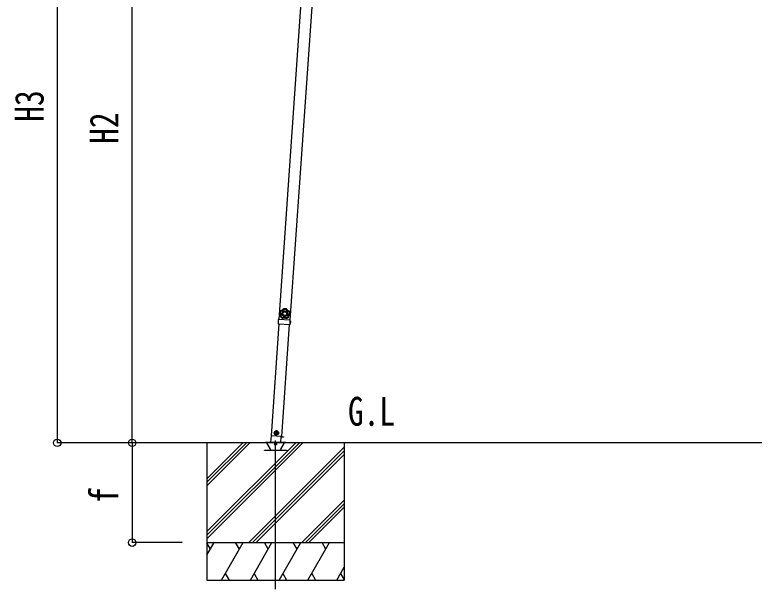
# Model space of a CAD drawing. Units: millimetres, scale not verified. Extents: x -14718 to 14718, y -10395 to 10395.
# Drawn here: x -5728 to -2765, y -7666 to -5364 of the extents above; entities that cross this region are included whole.
import ezdxf
from ezdxf.enums import TextEntityAlignment as Align

# ---------------------------------------------------------------- set-up
doc = ezdxf.new("R2010")
doc.units = ezdxf.units.MM
doc.header["$LTSCALE"] = 40
for name, color, linetype in [('0-2_USER1', 3, 'Continuous'), ('0-4_YKK_12', 2, 'Continuous'), ('0-5_YKK_13', 4, 'Continuous'), ('0-6_YKK_A1', 4, 'Continuous'), ('0-7_YKK_D', 6, 'Continuous')]:
    doc.layers.add(name, color=color, linetype=linetype)
doc.styles.add('ＭＳ ゴシック', font='')
doc.styles.get('ＭＳ ゴシック').set_extended_font_data('MS Gothic')

msp = doc.modelspace()

# ---------------------------------------------------------------- linework, layer by layer
at = {"layer": '0-4_YKK_12'}
msp.add_line((-4682.43, -7666.14), (-4682.43, -7069.95), dxfattribs=at)
at = {"layer": '0-5_YKK_13'}
for p, q in [((-4650.36, -6541.45), (-4650.01, -6541.16)), ((-4650.36, -6541.45), (-4650.18, -6541.79)), ((-4649.82, -6541.5), (-4650.01, -6541.16)), ((-4638.92, -6541.94), (-4639.16, -6542.25)), ((-4638.92, -6541.94), (-4638.61, -6542.27)), ((-4638.84, -6542.58), (-4638.61, -6542.27)), ((-4666.36, -6559.24), (-4666.74, -6559.32)), ((-4666.58, -6559.74), (-4666.74, -6559.32)), ((-4666.58, -6559.74), (-4666.2, -6559.67)), ((-4662.84, -6573.12), (-4663.21, -6573.24)), ((-4663.15, -6573.69), (-4663.21, -6573.24)), ((-4663.15, -6573.69), (-4662.78, -6573.58)), ((-4662.57, -6549.01), (-4662.16, -6548.82)), ((-4662.57, -6549.01), (-4662.35, -6549.33)), ((-4661.94, -6549.13), (-4662.16, -6548.82)), ((-4630.79, -6575.82), (-4630.44, -6575.98)), ((-4630.31, -6575.54), (-4630.66, -6575.37)), ((-4630.31, -6575.54), (-4630.44, -6575.98)), ((-4627.95, -6551.21), (-4628.22, -6551.49)), ((-4627.95, -6551.21), (-4627.57, -6551.46)), ((-4627.84, -6551.74), (-4627.57, -6551.46)), ((-4625.47, -6562.52), (-4625.1, -6562.64)), ((-4624.88, -6562.24), (-4625.25, -6562.12)), ((-4624.88, -6562.24), (-4625.1, -6562.64)), ((-4671.75, -6585.5), (-4672.83, -6600.97)), ((-4671.44, -6602.57), (-4670.94, -6602.6)), ((-4669.72, -6585.14), (-4671.21, -6585.04)), ((-4670.94, -6602.6), (-4626.75, -6605.69)), ((-4625.53, -6588.23), (-4669.72, -6585.14)), ((-4654.59, -6580.45), (-4654.64, -6580.84)), ((-4654.18, -6580.82), (-4654.64, -6580.84)), ((-4654.18, -6580.82), (-4654.13, -6580.43)), ((-4640.3, -6581.4), (-4640.31, -6581.79)), ((-4639.86, -6581.87), (-4640.31, -6581.79)), ((-4639.86, -6581.87), (-4639.85, -6581.48)), ((-4626.75, -6605.69), (-4626.25, -6605.73)), ((-4624.03, -6588.34), (-4625.53, -6588.23)), ((-4624.65, -6604.34), (-4623.57, -6588.87)), ((-4623.79, -6592.12), (-4624.39, -6600.59)), ((-4623.28, -6592.15), (-4623.79, -6592.12)), ((-4701.16, -7078.42), (-4699.25, -7051.16)), ((-4689.76, -7038.8), (-4668.81, -7040.26)), ((-4678.55, -7029.05), (-4680.02, -7050)), ((-4642.42, -7078.42), (-4722.42, -7078.42)), ((-4722.42, -7078.42), (-4722.42, -7079.42)), ((-4642.42, -7079.42), (-4722.42, -7079.42)), ((-4718.46, -7079.92), (-4703.74, -7105.42)), ((-4661.14, -7053.83), (-4662.86, -7078.42)), ((-4661.16, -7054.12), (-4651.29, -7054.81)), ((-4661.12, -7105.42), (-4646.39, -7079.92)), ((-4642.42, -7079.42), (-4642.42, -7078.42))]:
    msp.add_line(p, q, dxfattribs=at)
for points in [[(-4662.16, -6548.82), (-4661.49, -6548.82), (-4660.82, -6548.78), (-4660.24, -6548.73), (-4659.9, -6548.68), (-4659.57, -6548.62), (-4659.24, -6548.56), (-4658.91, -6548.49), (-4658.59, -6548.41), (-4657.55, -6548.08), (-4656.32, -6547.57), (-4655.15, -6546.92), (-4654.05, -6546.15), (-4653.05, -6545.27), (-4652.31, -6544.48), (-4652.09, -6544.23), (-4651.88, -6543.96), (-4651.68, -6543.69), (-4651.48, -6543.42), (-4651.29, -6543.14), (-4650.98, -6542.64), (-4650.66, -6542.05), (-4650.37, -6541.45)], [(-4661.94, -6549.13), (-4661.92, -6549.17), (-4661.89, -6549.26), (-4661.84, -6549.4), (-4661.78, -6549.57), (-4661.71, -6549.78), (-4661.62, -6550.02), (-4661.52, -6550.28), (-4661.42, -6550.55), (-4661.3, -6550.84), (-4661.18, -6551.13), (-4660.48, -6551.1), (-4659.78, -6551.03), (-4659.08, -6550.92), (-4658.39, -6550.78), (-4657.71, -6550.61), (-4656.71, -6550.3), (-4655.43, -6549.77), (-4654.2, -6549.12), (-4653.67, -6548.79), (-4653.38, -6548.6), (-4653.09, -6548.39), (-4652.81, -6548.19), (-4652.53, -6547.97), (-4652.2, -6547.69), (-4651.68, -6547.23), (-4651.18, -6546.74), (-4650.7, -6546.23), (-4650.25, -6545.7), (-4649.82, -6545.14), (-4649.42, -6544.56), (-4649.05, -6543.96), (-4648.71, -6543.34)], [(-4650.18, -6541.79), (-4650.15, -6541.82), (-4650.08, -6541.88), (-4649.98, -6541.99), (-4649.85, -6542.12), (-4649.7, -6542.28), (-4649.52, -6542.46), (-4649.33, -6542.66), (-4649.13, -6542.88), (-4648.92, -6543.11), (-4648.71, -6543.34)], [(-4650.01, -6541.16), (-4647.22, -6540.79), (-4644.41, -6540.8), (-4641.64, -6541.18), (-4638.92, -6541.93)], [(-4649.82, -6541.5), (-4649.8, -6541.54), (-4649.74, -6541.62), (-4649.67, -6541.74), (-4649.57, -6541.9), (-4649.45, -6542.09), (-4649.32, -6542.3), (-4649.18, -6542.54), (-4649.03, -6542.8), (-4648.87, -6543.07), (-4648.71, -6543.34)], [(-4648.71, -6543.34), (-4644.58, -6543.17), (-4640.51, -6543.91)], [(-4639.16, -6542.25), (-4639.18, -6542.28), (-4639.25, -6542.35), (-4639.34, -6542.46), (-4639.46, -6542.61), (-4639.6, -6542.78), (-4639.76, -6542.97), (-4639.94, -6543.19), (-4640.12, -6543.42), (-4640.32, -6543.66), (-4640.51, -6543.91)], [(-4638.84, -6542.58), (-4638.87, -6542.61), (-4638.95, -6542.66), (-4639.06, -6542.75), (-4639.21, -6542.86), (-4639.38, -6543), (-4639.58, -6543.15), (-4639.8, -6543.33), (-4640.03, -6543.51), (-4640.27, -6543.71), (-4640.51, -6543.91), (-4640.26, -6544.57), (-4639.98, -6545.2), (-4639.71, -6545.76), (-4639.54, -6546.06), (-4639.37, -6546.36), (-4639.19, -6546.66), (-4639, -6546.96), (-4638.81, -6547.25), (-4638.19, -6548.09), (-4637.28, -6549.12), (-4636.28, -6550.07), (-4635.92, -6550.37), (-4635.64, -6550.58), (-4635.36, -6550.79), (-4635.08, -6550.99), (-4634.79, -6551.19), (-4634.41, -6551.43), (-4633.81, -6551.78), (-4633.2, -6552.09), (-4632.57, -6552.38), (-4631.93, -6552.64), (-4631.28, -6552.87), (-4630.61, -6553.07), (-4629.93, -6553.23), (-4629.25, -6553.37)], [(-4638.61, -6542.27), (-4638.4, -6542.91), (-4638.16, -6543.53), (-4637.93, -6544.07), (-4637.78, -6544.37), (-4637.63, -6544.67), (-4637.46, -6544.97), (-4637.29, -6545.26), (-4637.11, -6545.54), (-4636.49, -6546.43), (-4635.62, -6547.44), (-4634.64, -6548.35), (-4633.57, -6549.16), (-4632.42, -6549.84), (-4631.44, -6550.3), (-4631.13, -6550.43), (-4630.81, -6550.55), (-4630.5, -6550.66), (-4630.18, -6550.76), (-4629.85, -6550.85), (-4629.28, -6550.99), (-4628.62, -6551.12), (-4627.95, -6551.21)], [(-4666.74, -6559.32), (-4666.22, -6556.55), (-4665.35, -6553.88), (-4664.13, -6551.36), (-4662.58, -6549.01)], [(-4663.21, -6573.24), (-4663, -6572.6), (-4662.83, -6571.95), (-4662.7, -6571.38), (-4662.64, -6571.05), (-4662.59, -6570.72), (-4662.55, -6570.38), (-4662.52, -6570.05), (-4662.5, -6569.71), (-4662.48, -6568.63), (-4662.59, -6567.3), (-4662.85, -6565.99), (-4663.24, -6564.7), (-4663.76, -6563.48), (-4664.29, -6562.53), (-4664.46, -6562.24), (-4664.65, -6561.96), (-4664.84, -6561.69), (-4665.04, -6561.42), (-4665.25, -6561.15), (-4665.63, -6560.7), (-4666.09, -6560.21), (-4666.58, -6559.74)], [(-4666.35, -6559.24), (-4666.31, -6559.23), (-4666.22, -6559.21), (-4666.08, -6559.17), (-4665.9, -6559.13), (-4665.68, -6559.07), (-4665.44, -6559.01), (-4665.17, -6558.95), (-4664.88, -6558.89), (-4664.57, -6558.82), (-4664.26, -6558.76)], [(-4666.19, -6559.67), (-4666.16, -6559.65), (-4666.07, -6559.61), (-4665.94, -6559.55), (-4665.78, -6559.46), (-4665.58, -6559.37), (-4665.35, -6559.26), (-4665.1, -6559.14), (-4664.83, -6559.01), (-4664.55, -6558.89), (-4664.26, -6558.76)], [(-4664.26, -6558.76), (-4663.15, -6554.77), (-4661.18, -6551.13)], [(-4662.84, -6573.12), (-4662.8, -6573.12), (-4662.7, -6573.12), (-4662.56, -6573.12), (-4662.38, -6573.11), (-4662.15, -6573.11), (-4661.9, -6573.1), (-4661.63, -6573.08), (-4661.33, -6573.07), (-4661.02, -6573.05), (-4660.71, -6573.03), (-4660.52, -6572.34), (-4660.37, -6571.66), (-4660.26, -6570.96), (-4660.18, -6570.26), (-4660.13, -6569.56), (-4660.12, -6568.51), (-4660.23, -6567.13), (-4660.46, -6565.76), (-4660.61, -6565.16), (-4660.71, -6564.82), (-4660.81, -6564.48), (-4660.92, -6564.15), (-4661.04, -6563.82), (-4661.2, -6563.42), (-4661.48, -6562.78), (-4661.79, -6562.15), (-4662.13, -6561.54), (-4662.5, -6560.95), (-4662.9, -6560.37), (-4663.33, -6559.81), (-4663.78, -6559.27), (-4664.26, -6558.76)], [(-4654.64, -6580.84), (-4657.11, -6579.49), (-4659.38, -6577.84), (-4661.4, -6575.9), (-4663.15, -6573.69)], [(-4662.78, -6573.58), (-4662.74, -6573.57), (-4662.64, -6573.55), (-4662.5, -6573.51), (-4662.32, -6573.47), (-4662.11, -6573.41), (-4661.86, -6573.35), (-4661.6, -6573.28), (-4661.31, -6573.2), (-4661.01, -6573.11), (-4660.71, -6573.03)], [(-4662.35, -6549.33), (-4662.33, -6549.37), (-4662.28, -6549.45), (-4662.2, -6549.57), (-4662.1, -6549.73), (-4661.98, -6549.92), (-4661.85, -6550.13), (-4661.7, -6550.36), (-4661.53, -6550.61), (-4661.36, -6550.87), (-4661.18, -6551.13)], [(-4654.41, -6578.31), (-4657.85, -6576.02), (-4660.71, -6573.03)], [(-4638.05, -6569.18), (-4638.79, -6569.9), (-4639.61, -6570.54), (-4640.48, -6571.1), (-4641.41, -6571.58), (-4642.38, -6571.97), (-4643.39, -6572.26), (-4644.44, -6572.45), (-4645.53, -6572.54), (-4646.63, -6572.52), (-4647.73, -6572.39), (-4648.79, -6572.15), (-4649.8, -6571.81), (-4650.76, -6571.38), (-4651.67, -6570.86), (-4652.52, -6570.26), (-4653.31, -6569.58), (-4654.03, -6568.83), (-4654.67, -6568.02), (-4655.23, -6567.15), (-4655.71, -6566.22), (-4656.09, -6565.25), (-4656.39, -6564.23), (-4656.58, -6563.18), (-4656.67, -6562.1), (-4656.65, -6561)], [(-4656.65, -6561), (-4656.51, -6559.9), (-4656.28, -6558.84), (-4655.94, -6557.83), (-4655.51, -6556.86), (-4654.99, -6555.96), (-4654.39, -6555.1), (-4653.71, -6554.32), (-4652.96, -6553.6), (-4652.15, -6552.96), (-4651.27, -6552.4), (-4650.35, -6551.92), (-4649.38, -6551.53), (-4648.36, -6551.24), (-4647.31, -6551.05), (-4646.23, -6550.96), (-4645.12, -6550.98), (-4644.03, -6551.11), (-4642.97, -6551.35), (-4641.96, -6551.69), (-4640.99, -6552.12), (-4640.08, -6552.64), (-4639.23, -6553.24), (-4638.45, -6553.92), (-4637.73, -6554.67), (-4637.09, -6555.48), (-4636.53, -6556.35), (-4636.05, -6557.28), (-4635.66, -6558.25), (-4635.37, -6559.27), (-4635.18, -6560.32), (-4635.09, -6561.4), (-4635.11, -6562.5), (-4635.24, -6563.6), (-4635.48, -6564.66), (-4635.82, -6565.67), (-4636.25, -6566.64), (-4636.77, -6567.55), (-4637.37, -6568.4), (-4638.05, -6569.18)], [(-4640.3, -6581.4), (-4640.29, -6581.36), (-4640.26, -6581.27), (-4640.22, -6581.13), (-4640.17, -6580.95), (-4640.11, -6580.74), (-4640.04, -6580.5), (-4639.97, -6580.23), (-4639.89, -6579.94), (-4639.81, -6579.64), (-4639.74, -6579.34), (-4640.33, -6578.95), (-4640.94, -6578.6), (-4641.56, -6578.27), (-4642.2, -6577.98), (-4642.85, -6577.72), (-4643.85, -6577.39), (-4645.2, -6577.06), (-4646.58, -6576.86), (-4647.19, -6576.82), (-4647.54, -6576.8), (-4647.89, -6576.8), (-4648.24, -6576.8), (-4648.59, -6576.81), (-4649.03, -6576.84), (-4649.72, -6576.91), (-4650.41, -6577.01), (-4651.1, -6577.14), (-4651.78, -6577.31), (-4652.45, -6577.51), (-4653.12, -6577.75), (-4653.77, -6578.01), (-4654.41, -6578.31)], [(-4630.43, -6575.98), (-4632.48, -6577.92), (-4634.75, -6579.56), (-4637.22, -6580.88), (-4639.86, -6581.87)], [(-4632.76, -6574.98), (-4636.01, -6577.55), (-4639.74, -6579.34)], [(-4625.47, -6562.52), (-4625.51, -6562.5), (-4625.58, -6562.44), (-4625.7, -6562.36), (-4625.85, -6562.26), (-4626.04, -6562.13), (-4626.25, -6561.99), (-4626.48, -6561.84), (-4626.73, -6561.68), (-4626.99, -6561.51), (-4627.26, -6561.34), (-4627.8, -6561.78), (-4628.32, -6562.25), (-4628.76, -6562.68), (-4629, -6562.93), (-4629.23, -6563.19), (-4629.46, -6563.45), (-4629.69, -6563.72), (-4629.9, -6563.99), (-4630.51, -6564.84), (-4631.21, -6566.02), (-4631.8, -6567.27), (-4631.97, -6567.7), (-4632.09, -6568.03), (-4632.21, -6568.36), (-4632.31, -6568.69), (-4632.41, -6569.03), (-4632.52, -6569.47), (-4632.66, -6570.15), (-4632.78, -6570.82), (-4632.86, -6571.51), (-4632.9, -6572.2), (-4632.92, -6572.89), (-4632.9, -6573.59), (-4632.85, -6574.29), (-4632.76, -6574.98)], [(-4630.66, -6575.37), (-4630.71, -6575.37), (-4630.8, -6575.35), (-4630.94, -6575.33), (-4631.12, -6575.3), (-4631.34, -6575.26), (-4631.59, -6575.22), (-4631.86, -6575.17), (-4632.15, -6575.11), (-4632.45, -6575.05), (-4632.76, -6574.98)], [(-4630.79, -6575.82), (-4630.83, -6575.8), (-4630.92, -6575.76), (-4631.05, -6575.71), (-4631.22, -6575.64), (-4631.43, -6575.56), (-4631.66, -6575.46), (-4631.92, -6575.35), (-4632.19, -6575.23), (-4632.48, -6575.11), (-4632.76, -6574.98)], [(-4625.1, -6562.64), (-4625.65, -6563.04), (-4626.17, -6563.46), (-4626.61, -6563.85), (-4626.85, -6564.08), (-4627.08, -6564.32), (-4627.31, -6564.57), (-4627.54, -6564.82), (-4627.75, -6565.08), (-4628.4, -6565.95), (-4629.09, -6567.09), (-4629.66, -6568.3), (-4630.1, -6569.57), (-4630.39, -6570.87), (-4630.53, -6571.94), (-4630.55, -6572.28), (-4630.57, -6572.61), (-4630.57, -6572.95), (-4630.57, -6573.29), (-4630.56, -6573.62), (-4630.51, -6574.21), (-4630.43, -6574.88), (-4630.31, -6575.54)], [(-4628.22, -6551.49), (-4628.23, -6551.5), (-4628.24, -6551.52), (-4628.25, -6551.56), (-4628.27, -6551.6), (-4628.3, -6551.65), (-4628.33, -6551.71), (-4628.36, -6551.77), (-4628.4, -6551.85), (-4628.45, -6551.93), (-4628.49, -6552.02), (-4628.55, -6552.13), (-4628.66, -6552.34), (-4628.79, -6552.56), (-4628.89, -6552.75), (-4628.96, -6552.87), (-4629.03, -6552.99), (-4629.1, -6553.11), (-4629.17, -6553.24), (-4629.25, -6553.37)], [(-4627.84, -6551.74), (-4627.85, -6551.76), (-4627.86, -6551.77), (-4627.89, -6551.8), (-4627.92, -6551.84), (-4627.95, -6551.88), (-4627.99, -6551.93), (-4628.04, -6551.99), (-4628.1, -6552.06), (-4628.16, -6552.13), (-4628.22, -6552.21), (-4628.3, -6552.3), (-4628.46, -6552.48), (-4628.62, -6552.67), (-4628.76, -6552.83), (-4628.86, -6552.94), (-4628.95, -6553.04), (-4629.05, -6553.15), (-4629.15, -6553.26), (-4629.25, -6553.37), (-4627.8, -6557.24), (-4627.26, -6561.34)], [(-4627.57, -6551.46), (-4626.36, -6554), (-4625.5, -6556.67), (-4625.01, -6559.43), (-4624.88, -6562.24)], [(-4625.25, -6562.12), (-4625.29, -6562.1), (-4625.38, -6562.06), (-4625.51, -6562.01), (-4625.69, -6561.94), (-4625.89, -6561.86), (-4626.13, -6561.76), (-4626.39, -6561.66), (-4626.67, -6561.56), (-4626.96, -6561.45), (-4627.26, -6561.34)], [(-4654.59, -6580.45), (-4654.59, -6580.41), (-4654.58, -6580.31), (-4654.57, -6580.17), (-4654.56, -6579.98), (-4654.54, -6579.76), (-4654.52, -6579.51), (-4654.5, -6579.23), (-4654.47, -6578.93), (-4654.44, -6578.63), (-4654.41, -6578.31)], [(-4654.13, -6580.43), (-4654.14, -6580.39), (-4654.15, -6580.29), (-4654.18, -6580.15), (-4654.2, -6579.97), (-4654.23, -6579.75), (-4654.27, -6579.5), (-4654.3, -6579.23), (-4654.34, -6578.93), (-4654.37, -6578.63), (-4654.41, -6578.31)], [(-4640.31, -6581.79), (-4640.85, -6581.39), (-4641.41, -6581.02), (-4641.92, -6580.73), (-4642.21, -6580.57), (-4642.51, -6580.42), (-4642.82, -6580.28), (-4643.13, -6580.14), (-4643.44, -6580.02), (-4644.47, -6579.67), (-4645.76, -6579.36), (-4647.09, -6579.2), (-4648.43, -6579.18), (-4649.76, -6579.3), (-4650.83, -6579.5), (-4651.15, -6579.58), (-4651.48, -6579.67), (-4651.8, -6579.77), (-4652.12, -6579.87), (-4652.43, -6579.99), (-4652.98, -6580.21), (-4653.59, -6580.5), (-4654.18, -6580.82)], [(-4639.85, -6581.48), (-4639.85, -6581.44), (-4639.84, -6581.34), (-4639.83, -6581.2), (-4639.82, -6581.01), (-4639.8, -6580.79), (-4639.79, -6580.54), (-4639.77, -6580.26), (-4639.76, -6579.96), (-4639.75, -6579.65), (-4639.74, -6579.34)], [(-4621.85, -6594.43), (-4623.82, -6595.23), (-4624.51, -6596.33)], [(-4622.14, -6598.57), (-4623.98, -6597.51), (-4624.51, -6596.33)], [(-4623.28, -6592.15), (-4623.88, -6600.63), (-4624.39, -6600.59)], [(-4651.29, -7054.81), (-4651.43, -7056.81), (-4661.3, -7056.12)]]:
    msp.add_lwpolyline(points, dxfattribs=at)
for points in [[(-4653.36, -6561.23), (-4653.1, -6559.73), (-4652.57, -6558.36), (-4651.79, -6557.13), (-4650.8, -6556.09), (-4649.63, -6555.25), (-4648.31, -6554.65), (-4646.87, -6554.31), (-4645.35, -6554.27), (-4643.86, -6554.52), (-4642.48, -6555.06), (-4641.26, -6555.84), (-4640.22, -6556.83), (-4639.38, -6558), (-4638.78, -6559.32), (-4638.44, -6560.76), (-4638.39, -6562.27), (-4638.65, -6563.77), (-4639.19, -6565.15), (-4639.96, -6566.37), (-4640.96, -6567.41), (-4642.13, -6568.25), (-4643.45, -6568.85), (-4644.88, -6569.19), (-4646.4, -6569.24), (-4647.9, -6568.98), (-4649.27, -6568.44), (-4650.5, -6567.66), (-4651.54, -6566.67), (-4652.38, -6565.5), (-4652.98, -6564.18), (-4653.32, -6562.75)], [(-4678.76, -7032.04), (-4672.54, -7036.24), (-4673.06, -7043.72), (-4679.81, -7047.01), (-4686.03, -7042.82), (-4685.51, -7035.33)], [(-4727.18, -7110.42), (-4727.18, -7108.42), (-4637.18, -7108.42), (-4637.18, -7110.42)]]:
    msp.add_lwpolyline(points, close=True, dxfattribs=at)
for centre, radius in [((-4679.29, -7039.53), 8.5), ((-4679.29, -7039.53), 6.5), ((-4682.43, -7084.42), 4)]:
    msp.add_circle(centre, radius, dxfattribs=at)
for centre, radius, start, end in [((-4671.33, -6601.07), 1.5, 176, 266), ((-4671.25, -6585.54), 0.5, 86, 176), ((-4626.14, -6604.23), 1.5, 266, 356), ((-4624.06, -6588.84), 0.5, 356, 86), ((-4627.11, -6596.14), 5.53, 305.79413, 46.20587), ((-4679.29, -7039.53), 7.05, 153.21814, 198.78186), ((-4679.29, -7039.53), 7.05, 213.21814, 258.78186), ((-4679.29, -7039.53), 7.05, 93.21814, 138.78186), ((-4679.29, -7039.53), 7.05, 273.21814, 318.78186), ((-4679.29, -7039.53), 7.05, 33.21814, 78.78186), ((-4679.29, -7039.53), 7.05, 333.21814, 18.78186), ((-4719.32, -7080.42), 1, 30, 90), ((-4645.53, -7080.42), 1, 90, 150), ((-4698.54, -7102.42), 6, 210, 270), ((-4666.31, -7102.42), 6, 270, 330)]:
    msp.add_arc(centre, radius, start, end, dxfattribs=at)
at = {"layer": '0-6_YKK_A1'}
for p, q in [((-4524.43, -4505.21), (-4669.87, -6585.13)), ((-4479.93, -4508.32), (-4625.38, -6588.25)), ((-4669.49, -6602.7), (-4700.84, -7051.05)), ((-4628.19, -6605.59), (-4659.54, -7053.94)), ((-4659.54, -7053.94), (-4700.84, -7051.05)), ((2298.24, -7079.42), (-5168.08, -7079.42)), ((-4957.43, -7079.42), (-4957.43, -7629.42)), ((-4957.43, -7435.38), (-4601.47, -7079.42)), ((-4957.43, -7449.52), (-4587.33, -7079.42)), ((-4957.43, -7463.66), (-4573.19, -7079.42)), ((-4957.43, -7251.53), (-4785.32, -7079.42)), ((-4957.43, -7237.39), (-4799.46, -7079.42)), ((-4957.43, -7223.25), (-4813.6, -7079.42)), ((-4682.43, -7113.42), (-4682.43, -7075.42)), ((-4407.43, -7079.42), (-4407.43, -7629.42)), ((-4789.34, -7479.42), (-4407.43, -7097.51)), ((-4688.43, -7084.42), (-4676.43, -7084.42)), ((-4637.68, -7110.42), (-4637.68, -7108.42)), ((-4775.2, -7479.42), (-4407.43, -7111.65)), ((-4761.06, -7479.42), (-4407.43, -7125.8)), ((-4577.21, -7479.42), (-4407.43, -7309.64)), ((-4563.07, -7479.42), (-4407.43, -7323.78)), ((-4548.92, -7479.42), (-4407.43, -7337.93)), ((-4957.43, -7479.42), (-4407.43, -7479.42)), ((-4957.43, -7530.3), (-4928.05, -7479.42)), ((-4943.05, -7505.4), (-4957.43, -7480.5)), ((-4899.19, -7629.42), (-4812.58, -7479.42)), ((-4827.58, -7505.4), (-4842.59, -7479.42)), ((-4783.72, -7629.42), (-4697.11, -7479.42)), ((-4712.11, -7505.4), (-4727.11, -7479.42)), ((-4668.24, -7629.42), (-4581.64, -7479.42)), ((-4596.64, -7505.4), (-4611.64, -7479.42)), ((-4552.77, -7629.42), (-4466.17, -7479.42)), ((-4481.17, -7505.4), (-4496.17, -7479.42)), ((-4437.3, -7629.42), (-4407.43, -7577.68)), ((-4884.19, -7603.44), (-4869.19, -7629.42)), ((-4768.72, -7603.44), (-4753.72, -7629.42)), ((-4653.24, -7603.44), (-4638.25, -7629.42)), ((-4537.77, -7603.44), (-4522.77, -7629.42)), ((-4422.3, -7603.44), (-4407.43, -7629.2)), ((-4957.43, -7629.42), (-4407.43, -7629.42))]:
    msp.add_line(p, q, dxfattribs=at)
at = {"layer": '0-7_YKK_D'}
for p, q in [((-5557.43, -4320.73), (-5557.43, -7079.42)), ((-5257.43, -7079.42), (-5257.43, -4497.83)), ((-5057.43, -7079.42), (-5558.43, -7079.42)), ((-5057.43, -7079.42), (-5258.43, -7079.42)), ((-5057.43, -7079.42), (-5258.43, -7079.42)), ((-5257.43, -7079.42), (-5257.43, -7479.42)), ((-5057.43, -7479.42), (-5258.43, -7479.42))]:
    msp.add_line(p, q, dxfattribs=at)
for centre in [(-5557.43, -7079.42), (-5257.43, -7079.42), (-5257.43, -7079.42), (-5257.43, -7479.42)]:
    msp.add_circle(centre, 14.88, dxfattribs=at)

# ---------------------------------------------------------------- texts
at = {"layer": '0-2_USER1', "style": 'ＭＳ ゴシック', "width": 0.8}
msp.add_text('G.L', height=115.5, dxfattribs=at).set_placement((-4392.5, -7045.5), align=Align.BOTTOM_LEFT)
at = {"layer": '0-7_YKK_D', "style": 'ＭＳ ゴシック', "width": 0.8}
for s, p in [('H3', (-5577.43, -5792.48)), ('H2', (-5277.43, -5881.03)), ('f', (-5277.43, -7321.42))]:
    msp.add_text(s, height=115.5, rotation=90, dxfattribs=at).set_placement(p, align=Align.BOTTOM_LEFT)

doc.saveas('drawing.dxf')
